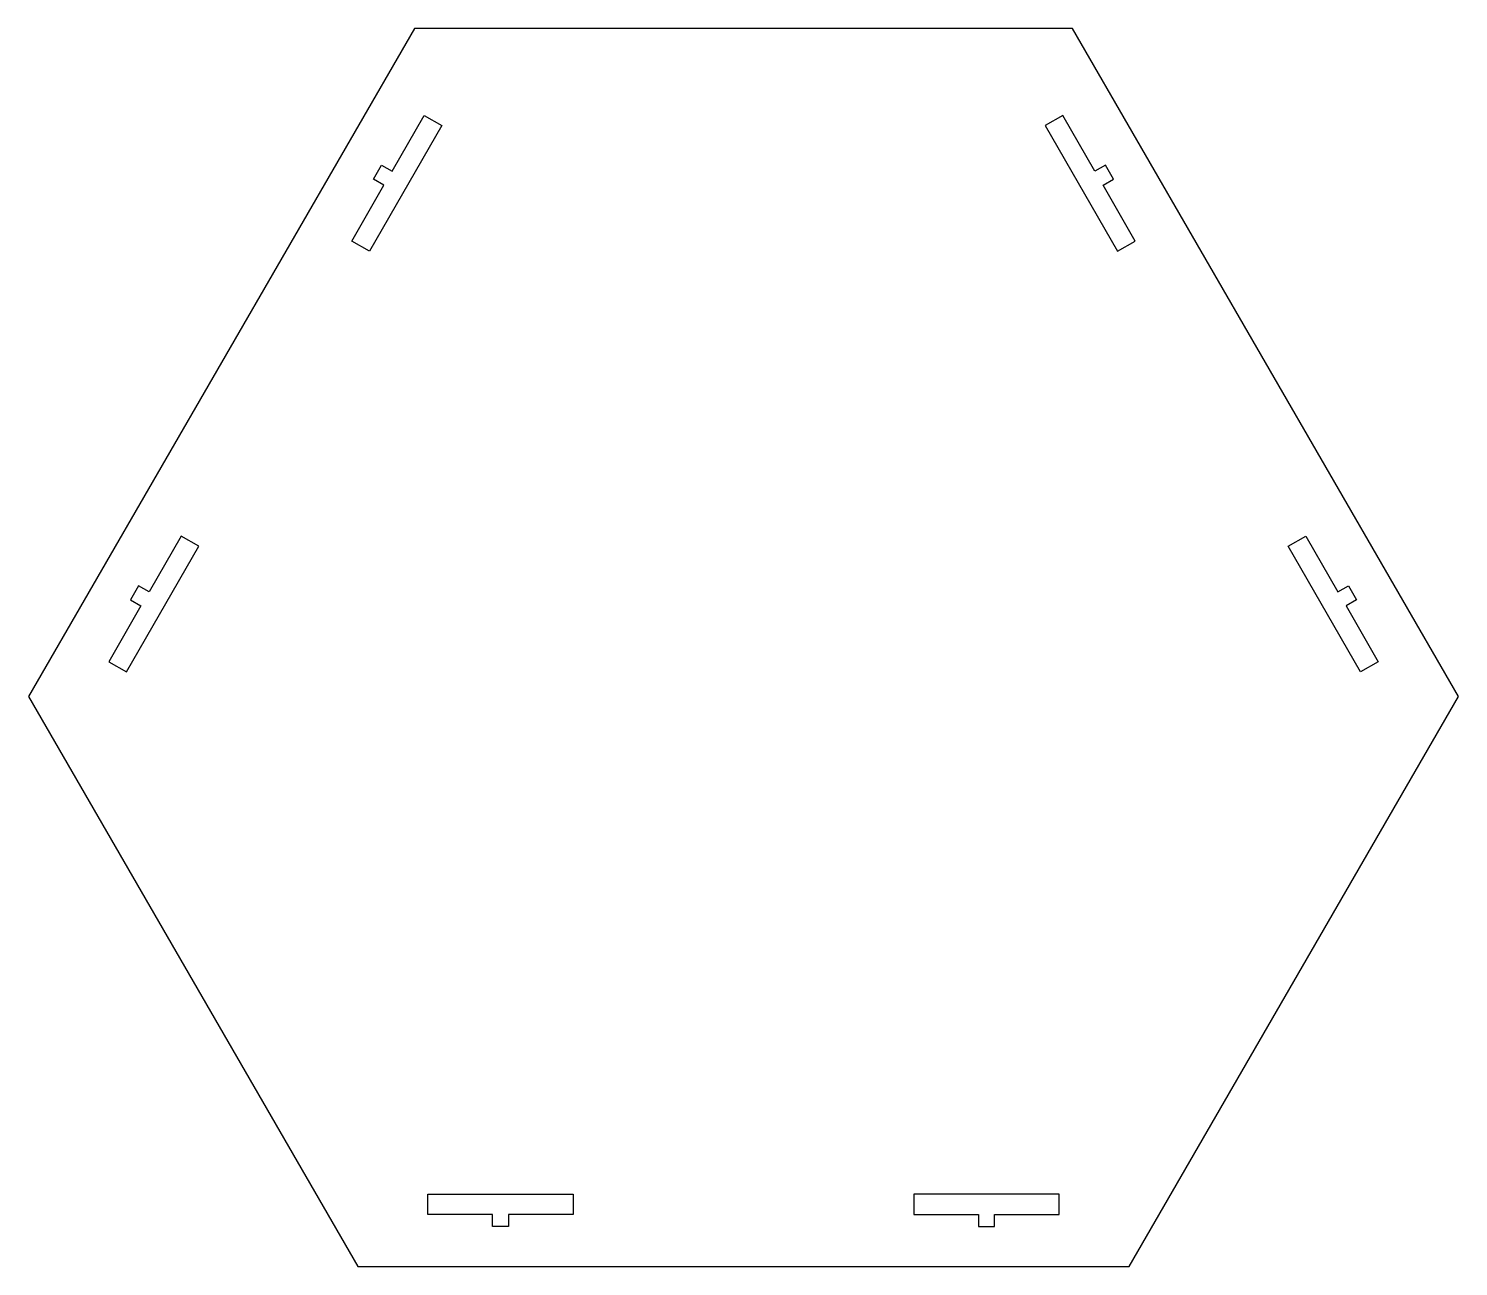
# Model space of a CAD drawing. Header units: millimetres. Extents: x -88 to 88, y -74 to 78.
import ezdxf

# ---------------------------------------------------------------- set-up
doc = ezdxf.new("R2010")
doc.units = ezdxf.units.MM

msp = doc.modelspace()

# ---------------------------------------------------------------- linework, layer by layer
at = {"color": 7, "linetype": 'Continuous', "lineweight": 25}
for p, q in [((-40.64, 78.46), (-88.27, -4.03)), ((40.64, 78.46), (-40.64, 78.46)), ((88.27, -4.03), (40.64, 78.46)), ((-43.39, 60.85), (-39.41, 67.74)), ((-39.41, 67.74), (-37.23, 66.48)), ((39.41, 67.74), (37.23, 66.48)), ((43.39, 60.85), (39.41, 67.74)), ((-37.23, 66.48), (-46.19, 50.96)), ((37.23, 66.48), (46.19, 50.96)), ((-45.69, 59.86), (-44.69, 61.6)), ((-44.69, 61.6), (-43.39, 60.85)), ((44.69, 61.6), (43.39, 60.85)), ((45.69, 59.86), (44.69, 61.6)), ((-48.37, 52.22), (-44.39, 59.11)), ((-44.39, 59.11), (-45.69, 59.86)), ((44.39, 59.11), (45.69, 59.86)), ((48.37, 52.22), (44.39, 59.11)), ((-46.19, 50.96), (-48.37, 52.22)), ((46.19, 50.96), (48.37, 52.22)), ((-76.19, -1), (-67.23, 14.52)), ((-69.41, 15.78), (-73.39, 8.89)), ((-67.23, 14.52), (-69.41, 15.78)), ((67.23, 14.52), (69.41, 15.78)), ((76.19, -1), (67.23, 14.52)), ((69.41, 15.78), (73.39, 8.89)), ((-74.69, 9.64), (-75.69, 7.9)), ((-73.39, 8.89), (-74.69, 9.64)), ((73.39, 8.89), (74.69, 9.64)), ((74.69, 9.64), (75.69, 7.9)), ((-74.39, 7.15), (-78.37, 0.26)), ((-75.69, 7.9), (-74.39, 7.15)), ((75.69, 7.9), (74.39, 7.15)), ((74.39, 7.15), (78.37, 0.26)), ((-78.37, 0.26), (-76.19, -1)), ((78.37, 0.26), (76.19, -1)), ((-88.27, -4.03), (-47.62, -74.42)), ((47.62, -74.42), (88.27, -4.03)), ((-38.96, -68), (-38.96, -65.48)), ((-38.96, -65.48), (-21.04, -65.48)), ((-21.04, -65.48), (-21.04, -68)), ((21.04, -65.48), (21.04, -68)), ((38.96, -65.48), (21.04, -65.48)), ((38.96, -68), (38.96, -65.48)), ((-31, -68), (-38.96, -68)), ((-31, -69.5), (-31, -68)), ((-21.04, -68), (-29, -68)), ((-29, -68), (-29, -69.5)), ((21.04, -68), (29, -68)), ((29, -68), (29, -69.5)), ((31, -68), (38.96, -68)), ((31, -69.5), (31, -68)), ((-29, -69.5), (-31, -69.5)), ((29, -69.5), (31, -69.5)), ((-47.62, -74.42), (47.62, -74.42))]:
    msp.add_line(p, q, dxfattribs=at)

doc.saveas('drawing.dxf')
